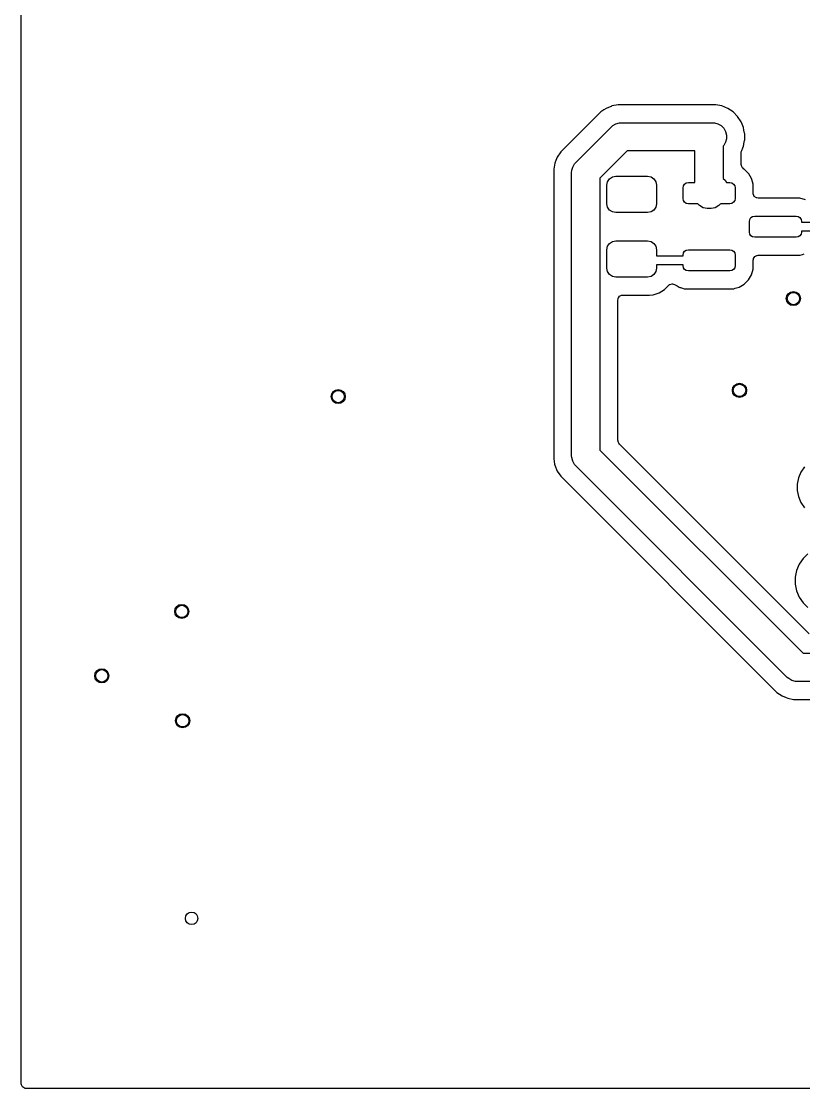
# Model space of a CAD drawing. Header units: inches. Extents: x -2.18 to 1.8, y 0.44 to 2.81.
# Drawn here: x -2.18 to -1.309, y 0.435 to 1.624 of the extents above; entities that cross this region are included whole.
import ezdxf

# ---------------------------------------------------------------- set-up
doc = ezdxf.new("R2010")
doc.units = ezdxf.units.IN
doc.header["$MEASUREMENT"] = 0
doc.layers.add('BLACK', color=250, linetype='CONTINUOUS')

msp = doc.modelspace()

# ---------------------------------------------------------------- linework, layer by layer
at = {"layer": 'BLACK', "linetype": 'CONTINUOUS'}
for p, q in [((-2.1796, 0.4408), (-2.1796, 1.8249)), ((-1.5344, 1.5228), (-1.579, 1.4782)), ((-1.5343, 1.5229), (-1.5344, 1.5228)), ((-1.5344, 1.5228), (-1.5344, 1.5228)), ((-1.5309, 1.5251), (-1.5343, 1.5229)), ((-1.5285, 1.5267), (-1.5309, 1.5251)), ((-1.5239, 1.5286), (-1.5285, 1.5267)), ((-1.5285, 1.5267), (-1.5285, 1.5267)), ((-1.523, 1.529), (-1.5239, 1.5286)), ((-1.522, 1.5294), (-1.523, 1.529)), ((-1.523, 1.529), (-1.523, 1.529)), ((-1.5151, 1.5308), (-1.522, 1.5294)), ((-1.522, 1.5294), (-1.522, 1.5294)), ((-1.522, 1.5294), (-1.522, 1.5294)), ((-1.4065, 1.5308), (-1.5151, 1.5308)), ((-1.5151, 1.5308), (-1.5151, 1.5308)), ((-1.5151, 1.5308), (-1.5151, 1.5308)), ((-1.3996, 1.5294), (-1.4065, 1.5308)), ((-1.4065, 1.5308), (-1.4065, 1.5308)), ((-1.4065, 1.5308), (-1.4065, 1.5308)), ((-1.4065, 1.5308), (-1.4065, 1.5308)), ((-1.3931, 1.5267), (-1.3996, 1.5294)), ((-1.3996, 1.5294), (-1.3996, 1.5294)), ((-1.3872, 1.5228), (-1.3931, 1.5267)), ((-1.3931, 1.5267), (-1.3931, 1.5267)), ((-1.3931, 1.5267), (-1.3931, 1.5267)), ((-1.3931, 1.5267), (-1.3931, 1.5267)), ((-1.3931, 1.5267), (-1.3931, 1.5267)), ((-1.3822, 1.5178), (-1.3872, 1.5228)), ((-1.3872, 1.5228), (-1.3872, 1.5228)), ((-1.3872, 1.5228), (-1.3872, 1.5228)), ((-1.5212, 1.5075), (-1.5176, 1.5095)), ((-1.5176, 1.5095), (-1.5136, 1.5106)), ((-1.5136, 1.5106), (-1.5116, 1.5107)), ((-1.5116, 1.5107), (-1.41, 1.5107)), ((-1.41, 1.5107), (-1.4079, 1.5106)), ((-1.4079, 1.5106), (-1.404, 1.5095)), ((-1.404, 1.5095), (-1.4004, 1.5075)), ((-1.3783, 1.5119), (-1.3822, 1.5178)), ((-1.3822, 1.5178), (-1.3822, 1.5178)), ((-1.3822, 1.5178), (-1.3822, 1.5178)), ((-1.3771, 1.509), (-1.3783, 1.5119)), ((-1.3783, 1.5119), (-1.3783, 1.5119)), ((-1.5623, 1.4665), (-1.5227, 1.5061)), ((-1.5227, 1.5061), (-1.5212, 1.5075)), ((-1.4004, 1.5075), (-1.3975, 1.5046)), ((-1.3975, 1.5046), (-1.3955, 1.501)), ((-1.3955, 1.501), (-1.3944, 1.4971)), ((-1.3756, 1.5054), (-1.3771, 1.509)), ((-1.375, 1.5025), (-1.3756, 1.5054)), ((-1.3744, 1.4991), (-1.375, 1.5025)), ((-1.3743, 1.4991), (-1.3744, 1.4991)), ((-1.3744, 1.4991), (-1.3744, 1.4991)), ((-1.3742, 1.4985), (-1.3743, 1.4991)), ((-1.3743, 1.4991), (-1.3743, 1.4991)), ((-1.3742, 1.4915), (-1.3742, 1.4985)), ((-1.3742, 1.4985), (-1.3742, 1.4985)), ((-1.3975, 1.4854), (-1.3981, 1.4848)), ((-1.3955, 1.489), (-1.3975, 1.4854)), ((-1.3944, 1.4929), (-1.3955, 1.489)), ((-1.3944, 1.4971), (-1.3944, 1.4929)), ((-1.3756, 1.4846), (-1.3752, 1.4864)), ((-1.3752, 1.4864), (-1.3751, 1.4873)), ((-1.3751, 1.4873), (-1.3743, 1.491)), ((-1.3743, 1.491), (-1.3742, 1.4915)), ((-1.3743, 1.491), (-1.3743, 1.491)), ((-1.3743, 1.491), (-1.3743, 1.491)), ((-1.579, 1.4782), (-1.5829, 1.4723)), ((-1.579, 1.4782), (-1.579, 1.4782)), ((-1.579, 1.4782), (-1.579, 1.4782)), ((-1.5051, 1.4793), (-1.5354, 1.4489)), ((-1.4296, 1.4793), (-1.5051, 1.4793)), ((-1.4296, 1.4442), (-1.4296, 1.4793)), ((-1.3981, 1.4848), (-1.3981, 1.4488)), ((-1.3781, 1.4772), (-1.378, 1.4782)), ((-1.3781, 1.4643), (-1.3781, 1.4772)), ((-1.378, 1.4782), (-1.3778, 1.4791)), ((-1.3778, 1.4791), (-1.3775, 1.48)), ((-1.3775, 1.48), (-1.3764, 1.4828)), ((-1.3764, 1.4828), (-1.3756, 1.4846)), ((-1.5856, 1.4658), (-1.5869, 1.4589)), ((-1.5844, 1.4686), (-1.5856, 1.4658)), ((-1.5856, 1.4658), (-1.5856, 1.4658)), ((-1.5856, 1.4658), (-1.5856, 1.4658)), ((-1.5829, 1.4723), (-1.5844, 1.4686)), ((-1.5844, 1.4686), (-1.5844, 1.4686)), ((-1.5829, 1.4723), (-1.5829, 1.4723)), ((-1.5829, 1.4723), (-1.5829, 1.4723)), ((-1.5657, 1.4614), (-1.5637, 1.465)), ((-1.5637, 1.465), (-1.5623, 1.4665)), ((-1.3779, 1.4632), (-1.3781, 1.4643)), ((-1.3778, 1.4628), (-1.3779, 1.4632)), ((-1.3766, 1.4606), (-1.3778, 1.4628)), ((-1.5869, 1.4589), (-1.5869, 1.4589)), ((-1.5869, 1.4589), (-1.5869, 1.1364)), ((-1.5669, 1.4554), (-1.5668, 1.4574)), ((-1.5669, 1.1399), (-1.5669, 1.4554)), ((-1.5668, 1.4574), (-1.5666, 1.4581)), ((-1.5666, 1.4581), (-1.5657, 1.4614)), ((-1.5247, 1.4482), (-1.5215, 1.4504)), ((-1.5215, 1.4504), (-1.5177, 1.4511)), ((-1.5177, 1.4511), (-1.4823, 1.4511)), ((-1.4823, 1.4511), (-1.4785, 1.4504)), ((-1.4785, 1.4504), (-1.4753, 1.4482)), ((-1.3761, 1.46), (-1.3766, 1.4606)), ((-1.3751, 1.4592), (-1.3761, 1.46)), ((-1.3747, 1.459), (-1.3751, 1.4592)), ((-1.37, 1.4543), (-1.3747, 1.459)), ((-1.3697, 1.4538), (-1.37, 1.4543)), ((-1.37, 1.4543), (-1.37, 1.4543)), ((-1.37, 1.4543), (-1.37, 1.4543)), ((-1.3667, 1.4487), (-1.3697, 1.4538)), ((-1.3697, 1.4538), (-1.3697, 1.4538)), ((-1.5354, 1.4489), (-1.5354, 1.1464)), ((-1.5276, 1.4413), (-1.5268, 1.445)), ((-1.5276, 1.4206), (-1.5276, 1.4413)), ((-1.5268, 1.445), (-1.5247, 1.4482)), ((-1.4753, 1.4482), (-1.4732, 1.445)), ((-1.4732, 1.445), (-1.4724, 1.4413)), ((-1.4724, 1.4413), (-1.4724, 1.4206)), ((-1.4429, 1.4383), (-1.4424, 1.4406)), ((-1.4429, 1.4265), (-1.4429, 1.4383)), ((-1.4424, 1.4406), (-1.4411, 1.4425)), ((-1.4411, 1.4425), (-1.4392, 1.4438)), ((-1.4392, 1.4438), (-1.4369, 1.4442)), ((-1.4369, 1.4442), (-1.4296, 1.4442)), ((-1.3981, 1.4488), (-1.3961, 1.4469)), ((-1.3961, 1.4469), (-1.3946, 1.4442)), ((-1.3946, 1.4442), (-1.3907, 1.4442)), ((-1.3907, 1.4442), (-1.3884, 1.4438)), ((-1.3884, 1.4438), (-1.3865, 1.4425)), ((-1.3865, 1.4425), (-1.3852, 1.4406)), ((-1.3852, 1.4406), (-1.3848, 1.4383)), ((-1.3848, 1.4383), (-1.3848, 1.4265)), ((-1.3663, 1.4474), (-1.3667, 1.4487)), ((-1.3649, 1.4425), (-1.3663, 1.4474)), ((-1.3663, 1.4474), (-1.3663, 1.4474)), ((-1.3663, 1.4474), (-1.3663, 1.4474)), ((-1.3649, 1.4424), (-1.3649, 1.4425)), ((-1.3649, 1.4425), (-1.3649, 1.4425)), ((-1.3648, 1.4411), (-1.3649, 1.4424)), ((-1.3648, 1.4409), (-1.3648, 1.4411)), ((-1.3648, 1.4322), (-1.3648, 1.4409)), ((-1.3648, 1.4409), (-1.3648, 1.4409)), ((-1.4424, 1.4242), (-1.4429, 1.4265)), ((-1.3848, 1.4265), (-1.3852, 1.4242)), ((-1.3647, 1.4312), (-1.3648, 1.4322)), ((-1.3646, 1.4309), (-1.3647, 1.4312)), ((-1.3635, 1.4287), (-1.3646, 1.4309)), ((-1.3611, 1.4272), (-1.3635, 1.4287)), ((-1.3635, 1.4287), (-1.3635, 1.4287)), ((-1.3606, 1.427), (-1.3611, 1.4272)), ((-1.3592, 1.4268), (-1.3606, 1.427)), ((-1.3143, 1.4268), (-1.3592, 1.4268)), ((-1.3132, 1.4267), (-1.3143, 1.4268)), ((-1.3143, 1.4268), (-1.3143, 1.4268)), ((-1.3143, 1.4268), (-1.3143, 1.4268)), ((-1.3128, 1.4267), (-1.3132, 1.4267)), ((-1.3065, 1.4249), (-1.3128, 1.4267)), ((-1.3128, 1.4267), (-1.3128, 1.4267)), ((-1.3128, 1.4267), (-1.3128, 1.4267)), ((-1.3128, 1.4267), (-1.3128, 1.4267)), ((-1.5268, 1.4168), (-1.5276, 1.4206)), ((-1.5247, 1.4136), (-1.5268, 1.4168)), ((-1.4732, 1.4168), (-1.4753, 1.4136)), ((-1.4724, 1.4206), (-1.4732, 1.4168)), ((-1.4411, 1.4223), (-1.4424, 1.4242)), ((-1.4392, 1.421), (-1.4411, 1.4223)), ((-1.4369, 1.4206), (-1.4392, 1.421)), ((-1.4265, 1.4206), (-1.4369, 1.4206)), ((-1.4245, 1.4185), (-1.4265, 1.4206)), ((-1.4205, 1.4162), (-1.4245, 1.4185)), ((-1.4161, 1.4151), (-1.4205, 1.4162)), ((-1.4115, 1.4151), (-1.4161, 1.4151)), ((-1.4071, 1.4162), (-1.4115, 1.4151)), ((-1.4032, 1.4185), (-1.4071, 1.4162)), ((-1.4014, 1.42), (-1.4032, 1.4185)), ((-1.4009, 1.4206), (-1.4014, 1.42)), ((-1.3907, 1.4206), (-1.4009, 1.4206)), ((-1.3884, 1.421), (-1.3907, 1.4206)), ((-1.3865, 1.4223), (-1.3884, 1.421)), ((-1.3852, 1.4242), (-1.3865, 1.4223)), ((-1.5215, 1.4115), (-1.5247, 1.4136)), ((-1.5177, 1.4107), (-1.5215, 1.4115)), ((-1.4823, 1.4107), (-1.5177, 1.4107)), ((-1.4785, 1.4115), (-1.4823, 1.4107)), ((-1.4753, 1.4136), (-1.4785, 1.4115)), ((-1.369, 1.4009), (-1.3686, 1.4032)), ((-1.3686, 1.4032), (-1.3673, 1.4051)), ((-1.3673, 1.4051), (-1.3654, 1.4064)), ((-1.3654, 1.4064), (-1.3631, 1.4068)), ((-1.3631, 1.4068), (-1.3169, 1.4068)), ((-1.3169, 1.4068), (-1.3146, 1.4064)), ((-1.3146, 1.4064), (-1.3127, 1.4051)), ((-1.3127, 1.4051), (-1.3114, 1.4032)), ((-1.3114, 1.4032), (-1.311, 1.4009)), ((-1.369, 1.3891), (-1.369, 1.4009)), ((-1.311, 1.4009), (-1.311, 1.3999)), ((-1.311, 1.3999), (-1.2785, 1.3999)), ((-1.5247, 1.3764), (-1.5215, 1.3785)), ((-1.5215, 1.3785), (-1.5177, 1.3793)), ((-1.5177, 1.3793), (-1.4823, 1.3793)), ((-1.4823, 1.3793), (-1.4785, 1.3785)), ((-1.4785, 1.3785), (-1.4753, 1.3764)), ((-1.3686, 1.3868), (-1.369, 1.3891)), ((-1.3673, 1.3849), (-1.3686, 1.3868)), ((-1.3654, 1.3836), (-1.3673, 1.3849)), ((-1.3631, 1.3832), (-1.3654, 1.3836)), ((-1.3169, 1.3832), (-1.3631, 1.3832)), ((-1.3146, 1.3836), (-1.3169, 1.3832)), ((-1.3127, 1.3849), (-1.3146, 1.3836)), ((-1.3114, 1.3868), (-1.3127, 1.3849)), ((-1.311, 1.3891), (-1.3114, 1.3868)), ((-1.2785, 1.3901), (-1.311, 1.3901)), ((-1.311, 1.3901), (-1.311, 1.3891)), ((-1.5276, 1.3694), (-1.5268, 1.3732)), ((-1.5276, 1.3487), (-1.5276, 1.3694)), ((-1.5268, 1.3732), (-1.5247, 1.3764)), ((-1.4753, 1.3764), (-1.4732, 1.3732)), ((-1.4732, 1.3732), (-1.4724, 1.3694)), ((-1.4724, 1.3694), (-1.4724, 1.3624)), ((-1.4424, 1.3658), (-1.4411, 1.3677)), ((-1.4411, 1.3677), (-1.4392, 1.369)), ((-1.4392, 1.369), (-1.4369, 1.3694)), ((-1.4369, 1.3694), (-1.3907, 1.3694)), ((-1.3907, 1.3694), (-1.3884, 1.369)), ((-1.3884, 1.369), (-1.3865, 1.3677)), ((-1.3865, 1.3677), (-1.3852, 1.3658)), ((-1.4724, 1.3624), (-1.4429, 1.3624)), ((-1.4429, 1.3635), (-1.4424, 1.3658)), ((-1.4429, 1.3624), (-1.4429, 1.3635)), ((-1.3852, 1.3658), (-1.3848, 1.3635)), ((-1.3848, 1.3635), (-1.3848, 1.3517)), ((-1.3648, 1.3576), (-1.3646, 1.359)), ((-1.3648, 1.3491), (-1.3648, 1.3576)), ((-1.3646, 1.359), (-1.3644, 1.3596)), ((-1.3644, 1.3596), (-1.3629, 1.3619)), ((-1.3629, 1.3619), (-1.3607, 1.363)), ((-1.3629, 1.3619), (-1.3629, 1.3619)), ((-1.3607, 1.363), (-1.3604, 1.3631)), ((-1.3604, 1.3631), (-1.3594, 1.3632)), ((-1.3594, 1.3632), (-1.3143, 1.3632)), ((-1.3143, 1.3632), (-1.313, 1.3633)), ((-1.3143, 1.3632), (-1.3143, 1.3632)), ((-1.313, 1.3633), (-1.3128, 1.3633)), ((-1.3128, 1.3633), (-1.3124, 1.3634)), ((-1.3128, 1.3633), (-1.3128, 1.3633)), ((-1.3128, 1.3633), (-1.3128, 1.3633)), ((-1.3128, 1.3633), (-1.3128, 1.3633)), ((-1.3124, 1.3634), (-1.3099, 1.3641)), ((-1.3124, 1.3634), (-1.3124, 1.3634)), ((-1.3099, 1.3641), (-1.308, 1.3647)), ((-1.3099, 1.3641), (-1.3099, 1.3641)), ((-1.5268, 1.345), (-1.5276, 1.3487)), ((-1.5247, 1.3418), (-1.5268, 1.345)), ((-1.4732, 1.345), (-1.4753, 1.3418)), ((-1.4724, 1.3487), (-1.4732, 1.345)), ((-1.4429, 1.3526), (-1.4724, 1.3526)), ((-1.4724, 1.3526), (-1.4724, 1.3487)), ((-1.4429, 1.3517), (-1.4429, 1.3526)), ((-1.4424, 1.3494), (-1.4429, 1.3517)), ((-1.4411, 1.3475), (-1.4424, 1.3494)), ((-1.4392, 1.3462), (-1.4411, 1.3475)), ((-1.4369, 1.3458), (-1.4392, 1.3462)), ((-1.3907, 1.3458), (-1.4369, 1.3458)), ((-1.3884, 1.3462), (-1.3907, 1.3458)), ((-1.3865, 1.3475), (-1.3884, 1.3462)), ((-1.3852, 1.3494), (-1.3865, 1.3475)), ((-1.3848, 1.3517), (-1.3852, 1.3494)), ((-1.3667, 1.3413), (-1.3649, 1.3476)), ((-1.3649, 1.3476), (-1.3648, 1.3491)), ((-1.5215, 1.3396), (-1.5247, 1.3418)), ((-1.5177, 1.3389), (-1.5215, 1.3396)), ((-1.4823, 1.3389), (-1.5177, 1.3389)), ((-1.4785, 1.3396), (-1.4823, 1.3389)), ((-1.4753, 1.3418), (-1.4785, 1.3396)), ((-1.4575, 1.3308), (-1.4548, 1.3314)), ((-1.4548, 1.3314), (-1.4545, 1.3313)), ((-1.4545, 1.3313), (-1.4523, 1.3307)), ((-1.3803, 1.3277), (-1.3747, 1.331)), ((-1.3747, 1.331), (-1.37, 1.3357)), ((-1.37, 1.3357), (-1.3667, 1.3413)), ((-1.4803, 1.3189), (-1.4762, 1.3193)), ((-1.4762, 1.3193), (-1.4696, 1.3215)), ((-1.4696, 1.3215), (-1.4636, 1.3252)), ((-1.4636, 1.3252), (-1.4591, 1.3296)), ((-1.4591, 1.3296), (-1.458, 1.3305)), ((-1.458, 1.3305), (-1.4575, 1.3308)), ((-1.4523, 1.3307), (-1.4495, 1.329)), ((-1.4495, 1.329), (-1.4483, 1.3283)), ((-1.4483, 1.3283), (-1.4473, 1.3277)), ((-1.4473, 1.3277), (-1.4473, 1.3277)), ((-1.4473, 1.3277), (-1.4473, 1.3277)), ((-1.4473, 1.3277), (-1.4466, 1.3275)), ((-1.4466, 1.3275), (-1.4457, 1.3272)), ((-1.4457, 1.3272), (-1.4457, 1.3272)), ((-1.4457, 1.3272), (-1.4457, 1.3272)), ((-1.4457, 1.3272), (-1.4436, 1.3266)), ((-1.4436, 1.3266), (-1.4415, 1.326)), ((-1.4415, 1.326), (-1.4414, 1.326)), ((-1.4414, 1.326), (-1.4411, 1.3259)), ((-1.4411, 1.3259), (-1.441, 1.3259)), ((-1.441, 1.3259), (-1.441, 1.3259)), ((-1.441, 1.3259), (-1.441, 1.3259)), ((-1.441, 1.3259), (-1.4408, 1.3259)), ((-1.4408, 1.3259), (-1.4396, 1.3258)), ((-1.4396, 1.3258), (-1.4396, 1.3258)), ((-1.4396, 1.3258), (-1.3881, 1.3258)), ((-1.3881, 1.3258), (-1.3868, 1.3259)), ((-1.3881, 1.3258), (-1.3881, 1.3258)), ((-1.3868, 1.3259), (-1.3866, 1.3259)), ((-1.3866, 1.3259), (-1.3862, 1.326)), ((-1.3866, 1.3259), (-1.3866, 1.3259)), ((-1.3866, 1.3259), (-1.3866, 1.3259)), ((-1.3862, 1.326), (-1.3849, 1.3264)), ((-1.3862, 1.326), (-1.3862, 1.326)), ((-1.3849, 1.3264), (-1.3803, 1.3277)), ((-1.5154, 1.3133), (-1.5152, 1.3147)), ((-1.5154, 1.3083), (-1.5154, 1.3133)), ((-1.5154, 1.1572), (-1.5154, 1.3083)), ((-1.5152, 1.3149), (-1.515, 1.3153)), ((-1.5152, 1.3147), (-1.5152, 1.3149)), ((-1.515, 1.3153), (-1.5147, 1.3159)), ((-1.5147, 1.3159), (-1.5146, 1.3159)), ((-1.5146, 1.316), (-1.5136, 1.3176)), ((-1.5146, 1.3159), (-1.5146, 1.316)), ((-1.5136, 1.3176), (-1.5135, 1.3176)), ((-1.5135, 1.3176), (-1.5113, 1.3187)), ((-1.5113, 1.3187), (-1.511, 1.3188)), ((-1.511, 1.3188), (-1.51, 1.3189)), ((-1.51, 1.3189), (-1.4803, 1.3189)), ((-1.4803, 1.3189), (-1.4803, 1.3189)), ((-1.5148, 1.1548), (-1.5154, 1.1572)), ((-1.5143, 1.1539), (-1.5148, 1.1548)), ((-1.5135, 1.1528), (-1.5143, 1.1539)), ((-1.3655, 1.0048), (-1.5135, 1.1528)), ((-1.5354, 1.1464), (-1.3091, 0.9201)), ((-1.5869, 1.1364), (-1.5858, 1.1305)), ((-1.5858, 1.1305), (-1.5856, 1.1295)), ((-1.5856, 1.1295), (-1.5856, 1.1295)), ((-1.5856, 1.1295), (-1.5829, 1.123)), ((-1.5668, 1.1379), (-1.5669, 1.1399)), ((-1.5657, 1.1339), (-1.5668, 1.1379)), ((-1.5637, 1.1303), (-1.5657, 1.1339)), ((-1.5623, 1.1288), (-1.5637, 1.1303)), ((-1.5829, 1.123), (-1.5829, 1.123)), ((-1.5829, 1.123), (-1.5829, 1.123)), ((-1.5829, 1.123), (-1.579, 1.1171)), ((-1.579, 1.1171), (-1.579, 1.1171)), ((-1.579, 1.1171), (-1.579, 1.1171)), ((-1.579, 1.1171), (-1.3384, 0.8766)), ((-1.3268, 0.8932), (-1.5623, 1.1288)), ((-1.3117, 1.1219), (-1.3144, 1.1154)), ((-1.3078, 1.1278), (-1.3117, 1.1219)), ((-1.3117, 1.1219), (-1.3117, 1.1219)), ((-1.3117, 1.1219), (-1.3117, 1.1219)), ((-1.3144, 1.1154), (-1.3158, 1.1085)), ((-1.3158, 1.1085), (-1.3158, 1.1085)), ((-1.3158, 1.1085), (-1.3158, 1.1015)), ((-1.3144, 1.1154), (-1.3144, 1.1154)), ((-1.3158, 1.1015), (-1.3158, 1.1015)), ((-1.3158, 1.1015), (-1.3158, 1.1015)), ((-1.3158, 1.1015), (-1.3144, 1.0946)), ((-1.3144, 1.0946), (-1.3144, 1.0946)), ((-1.3144, 1.0946), (-1.3144, 1.0946)), ((-1.3144, 1.0946), (-1.3124, 1.0898)), ((-1.3124, 1.0898), (-1.3117, 1.0881)), ((-1.3117, 1.0881), (-1.3117, 1.0881)), ((-1.3117, 1.0881), (-1.3117, 1.0881)), ((-1.3117, 1.0881), (-1.3078, 1.0822)), ((-1.3093, 1.0255), (-1.3135, 1.0192)), ((-1.3039, 1.0309), (-1.3093, 1.0255)), ((-1.3093, 1.0255), (-1.3093, 1.0255)), ((-1.3093, 1.0255), (-1.3093, 1.0255)), ((-1.3164, 1.0122), (-1.3179, 1.0048)), ((-1.3135, 1.0192), (-1.3164, 1.0122)), ((-1.3164, 1.0122), (-1.3164, 1.0122)), ((-1.3135, 1.0192), (-1.3135, 1.0192)), ((-1.3135, 1.0192), (-1.3135, 1.0192)), ((-1.3025, 0.9419), (-1.3655, 1.0048)), ((-1.3179, 1.0048), (-1.3179, 0.9972)), ((-1.3179, 0.9972), (-1.3164, 0.9898)), ((-1.3164, 0.9898), (-1.3164, 0.9897)), ((-1.3164, 0.9897), (-1.3135, 0.9827)), ((-1.3135, 0.9827), (-1.3135, 0.9827)), ((-1.3135, 0.9827), (-1.3135, 0.9827)), ((-1.3135, 0.9827), (-1.3093, 0.9764)), ((-1.3093, 0.9764), (-1.3093, 0.9764)), ((-1.3093, 0.9764), (-1.3093, 0.9764)), ((-1.3093, 0.9764), (-1.3039, 0.9711)), ((-1.3091, 0.9201), (-1.2237, 0.9201)), ((-1.3252, 0.8919), (-1.3268, 0.8932)), ((-1.3217, 0.8898), (-1.3252, 0.8919)), ((-1.3177, 0.8888), (-1.3217, 0.8898)), ((-1.3156, 0.8886), (-1.3177, 0.8888)), ((-1.2302, 0.8886), (-1.3156, 0.8886)), ((-1.3384, 0.8766), (-1.3384, 0.8766)), ((-1.3384, 0.8766), (-1.3384, 0.8766)), ((-1.3384, 0.8766), (-1.3326, 0.8727)), ((-1.3326, 0.8727), (-1.3326, 0.8727)), ((-1.3326, 0.8727), (-1.328, 0.8708)), ((-1.328, 0.8708), (-1.3261, 0.87)), ((-1.3261, 0.87), (-1.3199, 0.8687)), ((-1.3199, 0.8687), (-1.3193, 0.8686)), ((-1.3193, 0.8686), (-1.3192, 0.8686)), ((-1.3192, 0.8686), (-1.3192, 0.8686)), ((-1.3192, 0.8686), (-1.3192, 0.8686)), ((-1.3192, 0.8686), (-1.3192, 0.8686)), ((-1.3192, 0.8686), (-1.2552, 0.8686)), ((-2.1795, 0.4398), (-2.1796, 0.4408)), ((-2.1794, 0.4395), (-2.1795, 0.4398)), ((-2.1783, 0.4373), (-2.1794, 0.4395)), ((-2.176, 0.4358), (-2.1783, 0.4373)), ((-2.1783, 0.4373), (-2.1783, 0.4373)), ((-2.1754, 0.4356), (-2.176, 0.4358)), ((-2.174, 0.4354), (-2.1754, 0.4356)), ((1.7942, 0.4354), (-2.174, 0.4354))]:
    msp.add_line(p, q, dxfattribs=at)
at = {"layer": 'BLACK'}
for centre, radius in [((-1.32, 1.315), 0.00787), ((-1.8268, 1.2059), 0.00787), ((-1.38, 1.2128), 0.00787), ((-2.001, 0.9667), 0.00787), ((-2.09, 0.895), 0.00787), ((-2, 0.845), 0.00787), ((-1.99, 0.625), 0.00689)]:
    msp.add_circle(centre, radius, dxfattribs=at)
at = {"layer": 'WHITE'}
for centre in [(-1.32, 1.315), (-1.8268, 1.2059), (-1.38, 1.2128), (-2.001, 0.9667), (-2.09, 0.895), (-2, 0.845), (-1.99, 0.625)]:
    msp.add_circle(centre, 0.00689, dxfattribs=at)

doc.saveas('drawing.dxf')
